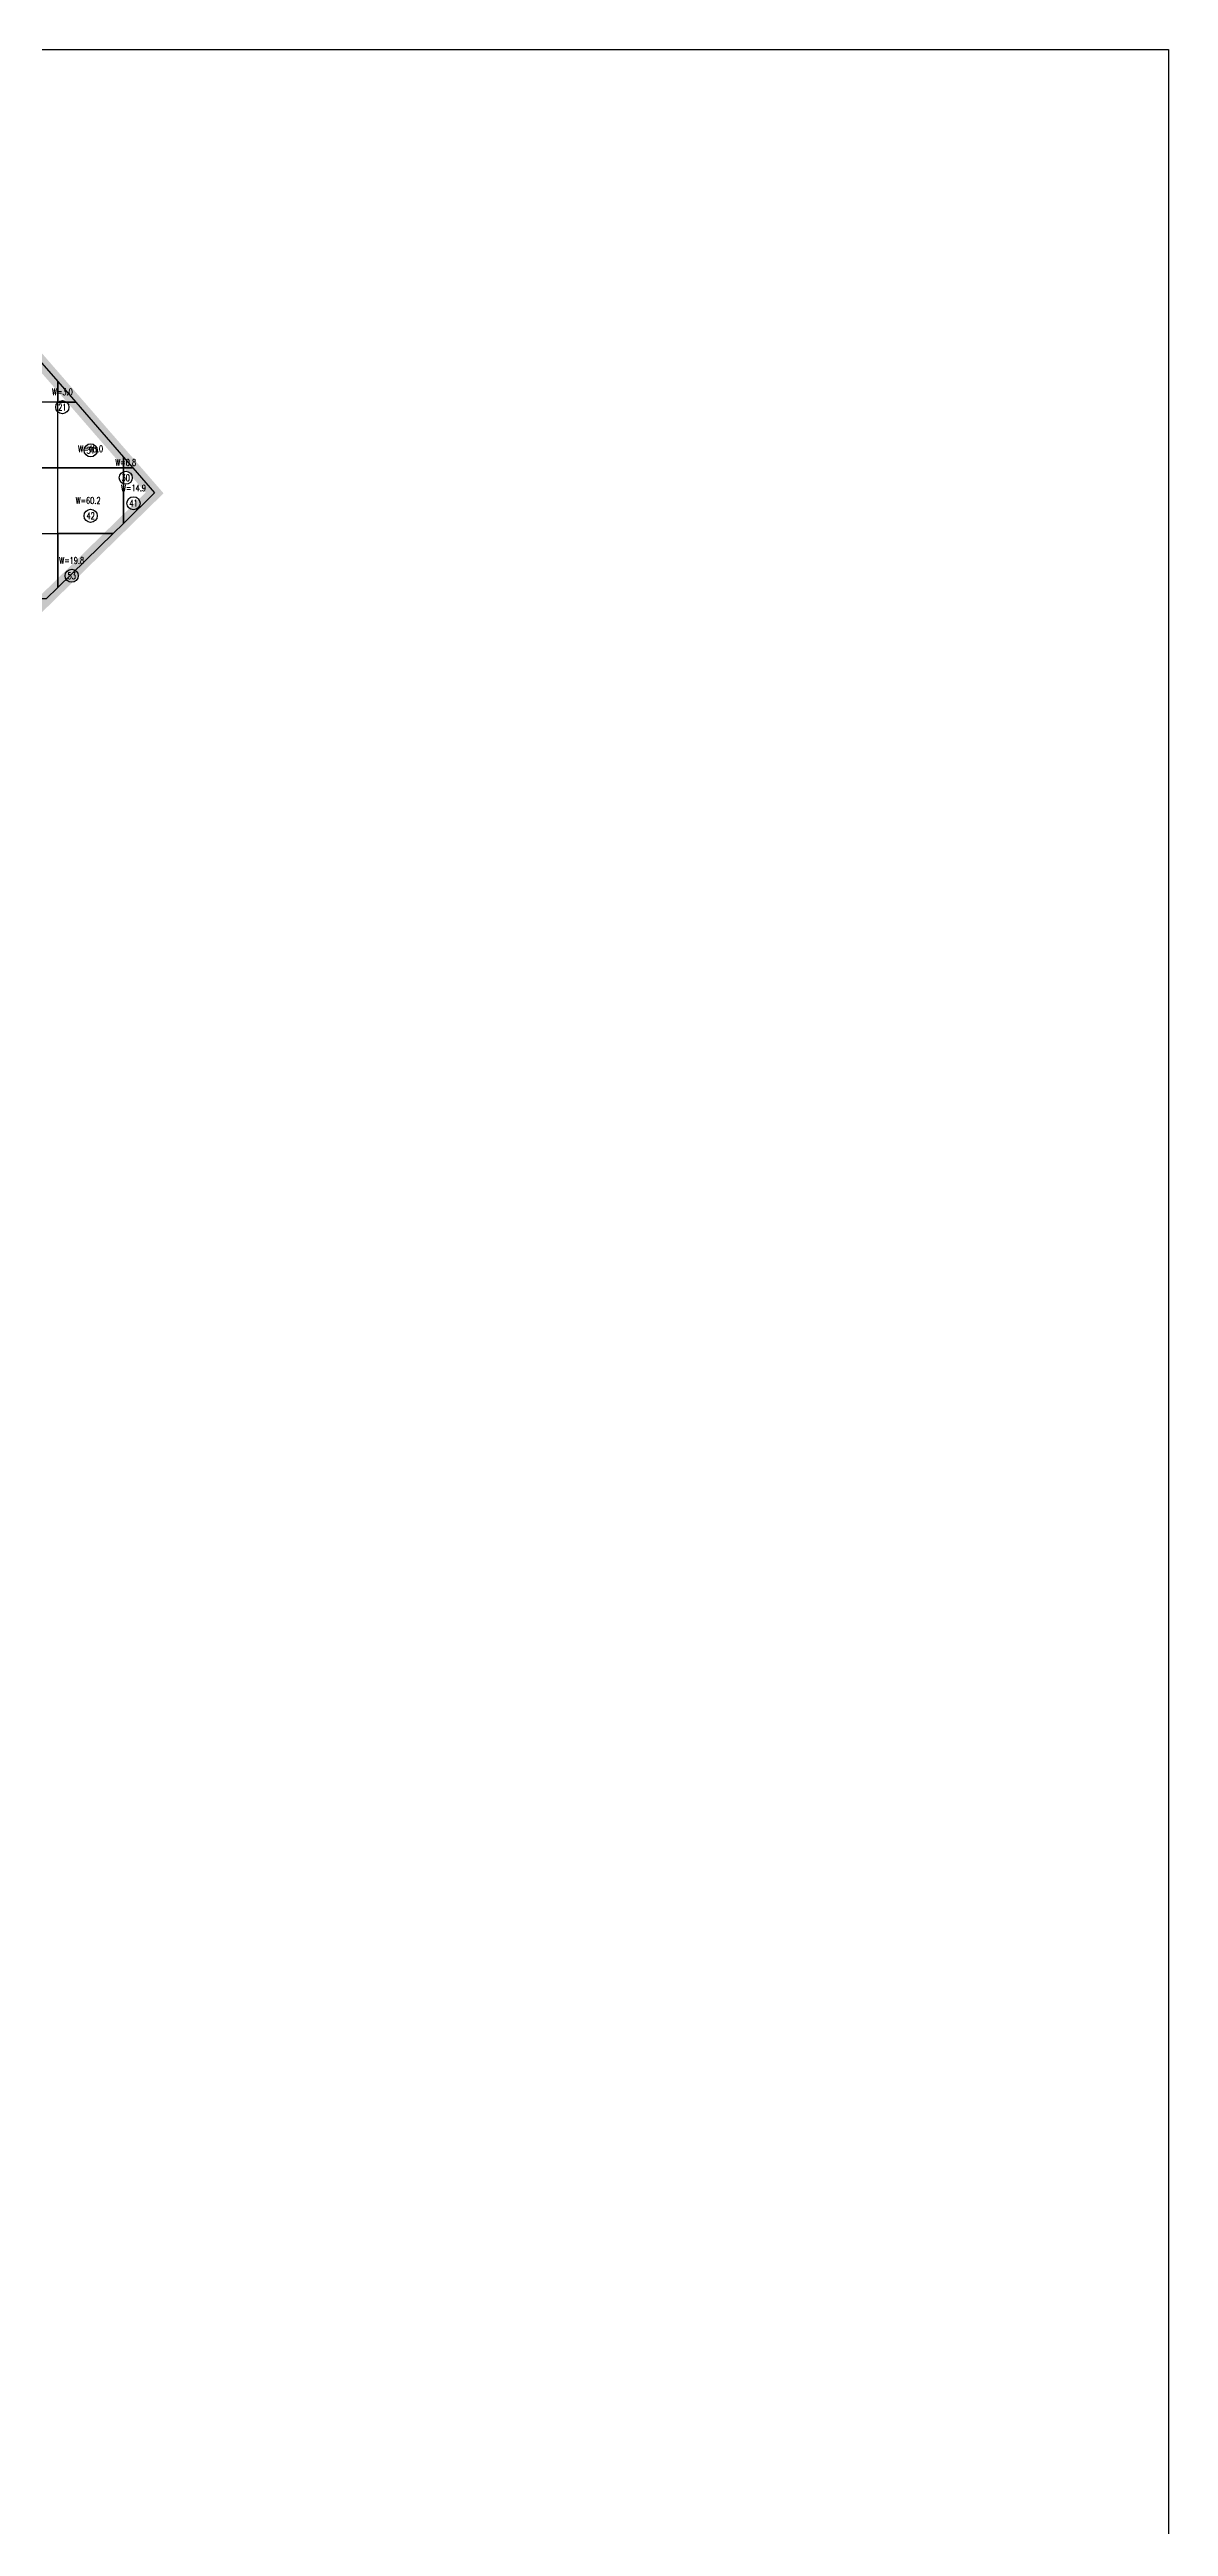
# Model space of a CAD drawing. Extents: x 4283 to 40403, y 1134 to 1764.
# Drawn here: x 18447.1 to 18492, y 1572.9 to 1672.4 of the extents above; entities that cross this region are included whole.
import ezdxf
from ezdxf.enums import TextEntityAlignment as Align

# ---------------------------------------------------------------- set-up
doc = ezdxf.new("R2010")
doc.units = 0
for name, color, linetype in [('tdz_22-1方格网', 2, 'Continuous'), ('tdz_22-1方格网计算', 7, 'Continuous'), ('tdz_土方计算图', 7, 'Continuous'), ('tdz_格田', 6, 'Continuous')]:
    doc.layers.add(name, color=color, linetype=linetype)
doc.styles.add('GLandNum', font='txt_____.ttf', dxfattribs={"width": 0.7, "height": 0.5})

msp = doc.modelspace()

# ---------------------------------------------------------------- linework, layer by layer
at = {"layer": 'tdz_22-1方格网', "linetype": 'Continuous'}
for points in [[(18447.418, 1659.028, 1791.353), (18447.418, 1658.199, 1791.359), (18444.786, 1658.199, 1791.445), (18444.786, 1660.831, 1791.557), (18445.852, 1660.831, 1791.469)], [(18448.138, 1658.199, 1791.3), (18447.418, 1658.199, 1791.359), (18447.418, 1659.028, 1791.353)], [(18444.786, 1658.199, 1791.445), (18444.786, 1655.568, 1791.311), (18447.418, 1655.568, 1791.228), (18447.418, 1658.199, 1791.359)], [(18450.049, 1655.999, 1791.158), (18450.049, 1655.568, 1791.154), (18447.418, 1655.568, 1791.228), (18447.418, 1658.199, 1791.359), (18448.138, 1658.199, 1791.3)], [(18444.786, 1655.568, 1791.311), (18444.786, 1652.936, 1791.182), (18447.418, 1652.936, 1791.096), (18447.418, 1655.568, 1791.228)], [(18449.64, 1652.936, 1791.047), (18447.418, 1652.936, 1791.096), (18447.418, 1655.568, 1791.228), (18450.049, 1655.568, 1791.154), (18450.049, 1653.337, 1791.052)], [(18450.424, 1655.568, 1791.131), (18450.049, 1655.568, 1791.154), (18450.049, 1655.999, 1791.158)], [(18450.049, 1655.568, 1791.154), (18450.424, 1655.568, 1791.131), (18451.299, 1654.559, 1791.066), (18450.049, 1653.337, 1791.052)], [(18446.95, 1650.304, 1790.991), (18444.786, 1650.304, 1791.054), (18444.786, 1652.936, 1791.182), (18447.418, 1652.936, 1791.096), (18447.418, 1650.762, 1791.004)], [(18447.418, 1652.936, 1791.096), (18449.64, 1652.936, 1791.047), (18447.418, 1650.762, 1791.004)]]:
    msp.add_polyline3d(points, close=True, dxfattribs=at)
at = {"layer": 'tdz_22-1方格网计算', "color": 7, "linetype": 'Continuous'}
for centre in [(18447.598, 1658), (18448.734, 1656.269), (18450.143, 1655.169), (18448.734, 1653.638), (18450.455, 1654.144), (18447.973, 1651.235)]:
    msp.add_circle(centre, 0.263, dxfattribs=at)
at = {"layer": 'tdz_土方计算图', "linetype": 'Continuous'}
for points in [[(18361.99, 1672.357), (18491.99, 1672.357)], [(18491.99, 1672.357), (18491.99, 1512.357)]]:
    msp.add_lwpolyline(points, dxfattribs=at)
at = {"layer": 'tdz_格田', "linetype": 'Continuous', "lineweight": 60, "const_width": 0.526}
msp.add_lwpolyline([(18413.139, 1577.264), (18402.681, 1635.747), (18414.733, 1641.322), (18416.427, 1646.399), (18437.258, 1670.726), (18451.299, 1654.559), (18433.312, 1636.96), (18428.096, 1617.394), (18436.469, 1592.954), (18413.848, 1573.989), (18413.139, 1577.264)], close=True, dxfattribs=at)

# ---------------------------------------------------------------- texts
at = {"layer": 'tdz_22-1方格网计算', "color": 173, "linetype": 'Continuous', "style": 'GLandNum', "width": 0.7}
for s, p in [('W=3.0', (18447.598, 1658.614)), ('W=48.0', (18448.734, 1656.333)), ('W=0.8', (18450.143, 1655.783)), ('W=14.9', (18450.455, 1654.758)), ('W=60.2', (18448.631, 1654.252)), ('W=19.8', (18447.973, 1651.849))]:
    msp.add_text(s, height=0.2632, dxfattribs=at).set_placement(p, align=Align.MIDDLE_CENTER)
at = {"layer": 'tdz_22-1方格网计算', "color": 7, "linetype": 'Continuous', "style": 'GLandNum', "width": 0.7}
for s, p in [('21', (18447.598, 1658)), ('31', (18448.734, 1656.269)), ('30', (18450.143, 1655.169)), ('42', (18448.734, 1653.638)), ('41', (18450.455, 1654.144)), ('53', (18447.973, 1651.235))]:
    msp.add_text(s, height=0.2632, dxfattribs=at).set_placement(p, align=Align.MIDDLE_CENTER)

doc.saveas('drawing.dxf')
